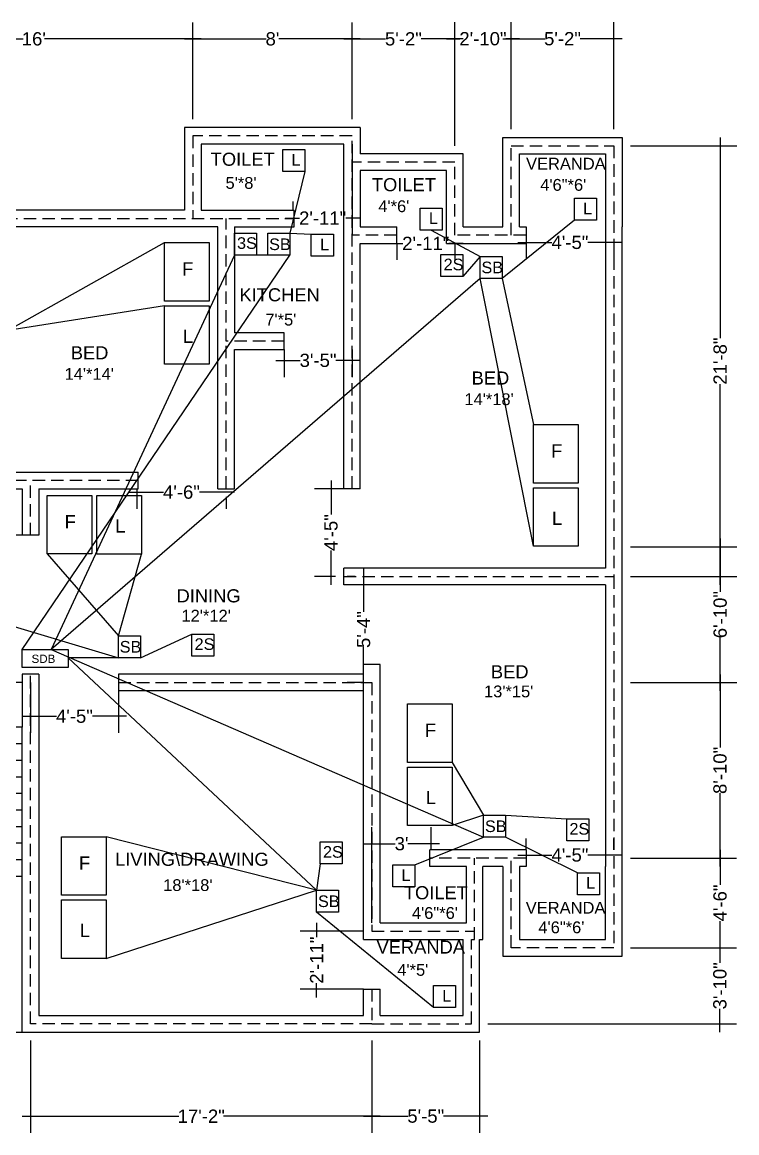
# Model space of a CAD drawing. Header units: inches. Extents: x 33954 to 37592, y 12806 to 13749.
# Drawn here: x 37161 to 37592, y 13079 to 13749 of the extents above; entities that cross this region are included whole.
import ezdxf

# ---------------------------------------------------------------- set-up
doc = ezdxf.new("R2010")
doc.units = ezdxf.units.IN
doc.header["$MEASUREMENT"] = 0
doc.linetypes.add('DASHED', pattern=[0.75, 0.5, -0.25])
doc.styles.get("Standard").update_dxf_attribs({"font": 'arial.ttf'})
doc.dimstyles.get("Standard").update_dxf_attribs({"dimtxt": 8, "dimasz": 0.18, "dimexe": 10, "dimexo": 5, "dimgap": 0.09, "dimtad": 0, "dimtoh": 1, "dimdec": 0, "dimzin": 0, "dimdsep": 46, "dimlunit": 4, "dimtxsty": 'Standard', "dimblk": 'ARCHTICK', "dimcen": 0.09, "dimdle": 5, "dimadec": 0, "dimazin": 0, "dimtfac": 1, "dimtdec": 0, "dimtix": 1, "dimtofl": 0, "dimtmove": 0, "dimatfit": 0, "dimldrblk": 'ARCHTICK', "dimfxl": 1, "dimtolj": 1, "dimtzin": 0, "dimarcsym": 0})

# ---------------------------------------------------------------- blocks, each defined once
blk = doc.blocks.new('_ArchTick')
at = {"color": 0, "linetype": 'ByBlock', "const_width": 0.15}
blk.add_lwpolyline([(-0.5, -0.5), (0.5, 0.5)], dxfattribs=at)
blk = doc.blocks.new('*D11')
at = {"color": 0, "lineweight": -2, "transparency": 16777216}
for p, q in [((37165.72, 13134.78), (37165.72, 13079.1)), ((37371.72, 13134.78), (37371.72, 13079.1)), ((37160.72, 13089.1), (37255.26, 13089.1)), ((37376.72, 13089.1), (37282.17, 13089.1))]:
    blk.add_line(p, q, dxfattribs=at)
at = {"layer": 'Defpoints', "color": 0, "transparency": 16777216}
for p in [(37165.72, 13139.78), (37371.72, 13139.78), (37371.72, 13089.1)]:
    blk.add_point(p, dxfattribs=at)
at = {"color": 0, "lineweight": -2, "transparency": 16777216, "xscale": 0.18, "yscale": 0.18, "zscale": 0.18, "rotation": 180}
blk.add_blockref('_ArchTick', (37165.72, 13089.1), dxfattribs=at)
at = {"color": 0, "lineweight": -2, "transparency": 16777216, "xscale": 0.18, "yscale": 0.18, "zscale": 0.18}
blk.add_blockref('_ArchTick', (37371.72, 13089.1), dxfattribs=at)
at = {"color": 0, "transparency": 16777216, "insert": (37268.72, 13089.1), "char_height": 8, "attachment_point": 5}
blk.add_mtext('\\A1;17\'-2"', dxfattribs=at)
blk = doc.blocks.new('*D12')
at = {"color": 0, "lineweight": -2, "transparency": 16777216}
for p, q in [((37371.72, 13134.78), (37371.72, 13079.1)), ((37436.72, 13134.78), (37436.72, 13079.1)), ((37366.72, 13089.1), (37393.49, 13089.1)), ((37441.72, 13089.1), (37414.94, 13089.1))]:
    blk.add_line(p, q, dxfattribs=at)
at = {"layer": 'Defpoints', "color": 0, "transparency": 16777216}
for p in [(37371.72, 13139.78), (37436.72, 13139.78), (37436.72, 13089.1)]:
    blk.add_point(p, dxfattribs=at)
at = {"color": 0, "lineweight": -2, "transparency": 16777216, "xscale": 0.18, "yscale": 0.18, "zscale": 0.18, "rotation": 180}
blk.add_blockref('_ArchTick', (37371.72, 13089.1), dxfattribs=at)
at = {"color": 0, "lineweight": -2, "transparency": 16777216, "xscale": 0.18, "yscale": 0.18, "zscale": 0.18}
blk.add_blockref('_ArchTick', (37436.72, 13089.1), dxfattribs=at)
at = {"color": 0, "transparency": 16777216, "insert": (37404.22, 13089.1), "char_height": 8, "attachment_point": 5}
blk.add_mtext('\\A1;5\'-5"', dxfattribs=at)
blk = doc.blocks.new('*D13')
at = {"color": 0, "lineweight": -2, "transparency": 16777216}
for p, q in [((37527.72, 13190.78), (37591.71, 13190.78)), ((37581.71, 13195.78), (37581.71, 13181.61)), ((37581.71, 13139.78), (37581.71, 13153.96)), ((37441.72, 13144.78), (37591.71, 13144.78))]:
    blk.add_line(p, q, dxfattribs=at)
at = {"layer": 'Defpoints', "color": 0, "transparency": 16777216}
for p in [(37522.72, 13190.78), (37581.71, 13190.78), (37436.72, 13144.78)]:
    blk.add_point(p, dxfattribs=at)
at = {"color": 0, "lineweight": -2, "transparency": 16777216, "xscale": 0.18, "yscale": 0.18, "zscale": 0.18}
for p, rotation in [((37581.71, 13190.78), 90), ((37581.71, 13144.78), 270)]:
    blk.add_blockref('_ArchTick', p, dxfattribs=dict(at, rotation=rotation))
at = {"color": 0, "transparency": 16777216, "insert": (37581.71, 13167.78), "char_height": 8, "attachment_point": 5, "rotation": 90}
blk.add_mtext('\\A1;3\'-10"', dxfattribs=at)
blk = doc.blocks.new('*D14')
at = {"color": 0, "lineweight": -2, "transparency": 16777216}
for p, q in [((37527.72, 13244.78), (37591.8, 13244.78)), ((37581.8, 13249.78), (37581.8, 13228.67)), ((37581.8, 13185.78), (37581.8, 13206.9)), ((37527.72, 13190.78), (37591.8, 13190.78))]:
    blk.add_line(p, q, dxfattribs=at)
at = {"layer": 'Defpoints', "color": 0, "transparency": 16777216}
for p in [(37522.72, 13244.78), (37581.8, 13244.78), (37522.72, 13190.78)]:
    blk.add_point(p, dxfattribs=at)
at = {"color": 0, "lineweight": -2, "transparency": 16777216, "xscale": 0.18, "yscale": 0.18, "zscale": 0.18}
for p, rotation in [((37581.8, 13244.78), 90), ((37581.8, 13190.78), 270)]:
    blk.add_blockref('_ArchTick', p, dxfattribs=dict(at, rotation=rotation))
at = {"color": 0, "transparency": 16777216, "insert": (37581.8, 13217.78), "char_height": 8, "attachment_point": 5, "rotation": 90}
blk.add_mtext('\\A1;4\'-6"', dxfattribs=at)
blk = doc.blocks.new('*D15')
at = {"color": 0, "lineweight": -2, "transparency": 16777216}
for p, q in [((37581.89, 13437.78), (37581.89, 13405.64)), ((37527.72, 13432.78), (37591.89, 13432.78)), ((37581.89, 13345.78), (37581.89, 13377.93)), ((37527.72, 13350.78), (37591.89, 13350.78))]:
    blk.add_line(p, q, dxfattribs=at)
at = {"layer": 'Defpoints', "color": 0, "transparency": 16777216}
for p in [(37522.72, 13432.78), (37581.89, 13432.78), (37522.72, 13350.78)]:
    blk.add_point(p, dxfattribs=at)
at = {"color": 0, "lineweight": -2, "transparency": 16777216, "xscale": 0.18, "yscale": 0.18, "zscale": 0.18}
for p, rotation in [((37581.89, 13432.78), 90), ((37581.89, 13350.78), 270)]:
    blk.add_blockref('_ArchTick', p, dxfattribs=dict(at, rotation=rotation))
at = {"color": 0, "transparency": 16777216, "insert": (37581.89, 13391.78), "char_height": 8, "attachment_point": 5, "rotation": 90}
blk.add_mtext('\\A1;6\'-10"', dxfattribs=at)
blk = doc.blocks.new('*D16')
at = {"color": 0, "lineweight": -2, "transparency": 16777216}
for p, q in [((37581.89, 13679.78), (37581.89, 13558.68)), ((37527.72, 13674.78), (37591.89, 13674.78)), ((37581.89, 13409.78), (37581.89, 13530.89)), ((37527.72, 13414.78), (37591.89, 13414.78))]:
    blk.add_line(p, q, dxfattribs=at)
at = {"layer": 'Defpoints', "color": 0, "transparency": 16777216}
for p in [(37522.72, 13674.78), (37581.89, 13674.78), (37522.72, 13414.78)]:
    blk.add_point(p, dxfattribs=at)
at = {"color": 0, "lineweight": -2, "transparency": 16777216, "xscale": 0.18, "yscale": 0.18, "zscale": 0.18}
for p, rotation in [((37581.89, 13674.78), 90), ((37581.89, 13414.78), 270)]:
    blk.add_blockref('_ArchTick', p, dxfattribs=dict(at, rotation=rotation))
at = {"color": 0, "transparency": 16777216, "insert": (37581.89, 13544.78), "char_height": 8, "attachment_point": 5, "rotation": 90}
blk.add_mtext('\\A1;21\'-8"', dxfattribs=at)
blk = doc.blocks.new('*D17')
at = {"color": 0, "lineweight": -2, "transparency": 16777216}
for p, q in [((37071.72, 13685.78), (37071.72, 13749.2)), ((37263.72, 13690.78), (37263.72, 13749.2)), ((37066.72, 13739.2), (37161.21, 13739.2)), ((37268.72, 13739.2), (37174.22, 13739.2))]:
    blk.add_line(p, q, dxfattribs=at)
at = {"layer": 'Defpoints', "color": 0, "transparency": 16777216}
for p in [(37263.72, 13739.2), (37263.72, 13685.78), (37071.72, 13680.78)]:
    blk.add_point(p, dxfattribs=at)
at = {"color": 0, "lineweight": -2, "transparency": 16777216, "xscale": 0.18, "yscale": 0.18, "zscale": 0.18, "rotation": 180}
blk.add_blockref('_ArchTick', (37071.72, 13739.2), dxfattribs=at)
at = {"color": 0, "lineweight": -2, "transparency": 16777216, "xscale": 0.18, "yscale": 0.18, "zscale": 0.18}
blk.add_blockref('_ArchTick', (37263.72, 13739.2), dxfattribs=at)
at = {"color": 0, "transparency": 16777216, "insert": (37167.72, 13739.2), "char_height": 8, "attachment_point": 5}
blk.add_mtext("\\A1;16'", dxfattribs=at)
blk = doc.blocks.new('*D18')
at = {"color": 0, "lineweight": -2, "transparency": 16777216}
for p, q in [((37263.72, 13690.78), (37263.72, 13749.2)), ((37359.72, 13690.78), (37359.72, 13749.2)), ((37258.72, 13739.2), (37307.94, 13739.2)), ((37364.72, 13739.2), (37315.49, 13739.2))]:
    blk.add_line(p, q, dxfattribs=at)
at = {"layer": 'Defpoints', "color": 0, "transparency": 16777216}
for p in [(37359.72, 13739.2), (37263.72, 13685.78), (37359.72, 13685.78)]:
    blk.add_point(p, dxfattribs=at)
at = {"color": 0, "lineweight": -2, "transparency": 16777216, "xscale": 0.18, "yscale": 0.18, "zscale": 0.18, "rotation": 180}
blk.add_blockref('_ArchTick', (37263.72, 13739.2), dxfattribs=at)
at = {"color": 0, "lineweight": -2, "transparency": 16777216, "xscale": 0.18, "yscale": 0.18, "zscale": 0.18}
blk.add_blockref('_ArchTick', (37359.72, 13739.2), dxfattribs=at)
at = {"color": 0, "transparency": 16777216, "insert": (37311.72, 13739.2), "char_height": 8, "attachment_point": 5}
blk.add_mtext("\\A1;8'", dxfattribs=at)
blk = doc.blocks.new('*D19')
at = {"color": 0, "lineweight": -2, "transparency": 16777216}
for p, q in [((37359.72, 13690.78), (37359.72, 13749.2)), ((37421.72, 13674.78), (37421.72, 13749.2)), ((37354.72, 13739.2), (37379.99, 13739.2)), ((37426.72, 13739.2), (37401.44, 13739.2))]:
    blk.add_line(p, q, dxfattribs=at)
at = {"layer": 'Defpoints', "color": 0, "transparency": 16777216}
for p in [(37421.72, 13739.2), (37359.72, 13685.78), (37421.72, 13669.78)]:
    blk.add_point(p, dxfattribs=at)
at = {"color": 0, "lineweight": -2, "transparency": 16777216, "xscale": 0.18, "yscale": 0.18, "zscale": 0.18, "rotation": 180}
blk.add_blockref('_ArchTick', (37359.72, 13739.2), dxfattribs=at)
at = {"color": 0, "lineweight": -2, "transparency": 16777216, "xscale": 0.18, "yscale": 0.18, "zscale": 0.18}
blk.add_blockref('_ArchTick', (37421.72, 13739.2), dxfattribs=at)
at = {"color": 0, "transparency": 16777216, "insert": (37390.72, 13739.2), "char_height": 8, "attachment_point": 5}
blk.add_mtext('\\A1;5\'-2"', dxfattribs=at)
blk = doc.blocks.new('*D20')
at = {"color": 0, "lineweight": -2, "transparency": 16777216}
for p, q in [((37421.72, 13674.78), (37421.72, 13749.29)), ((37455.72, 13684.78), (37455.72, 13749.29)), ((37416.72, 13739.29), (37424.82, 13739.29)), ((37460.72, 13739.29), (37452.61, 13739.29))]:
    blk.add_line(p, q, dxfattribs=at)
at = {"layer": 'Defpoints', "color": 0, "transparency": 16777216}
for p in [(37455.72, 13739.29), (37455.72, 13679.78), (37421.72, 13669.78)]:
    blk.add_point(p, dxfattribs=at)
at = {"color": 0, "lineweight": -2, "transparency": 16777216, "xscale": 0.18, "yscale": 0.18, "zscale": 0.18, "rotation": 180}
blk.add_blockref('_ArchTick', (37421.72, 13739.29), dxfattribs=at)
at = {"color": 0, "lineweight": -2, "transparency": 16777216, "xscale": 0.18, "yscale": 0.18, "zscale": 0.18}
blk.add_blockref('_ArchTick', (37455.72, 13739.29), dxfattribs=at)
at = {"color": 0, "transparency": 16777216, "insert": (37438.72, 13739.29), "char_height": 8, "attachment_point": 5}
blk.add_mtext('\\A1;2\'-10"', dxfattribs=at)
blk = doc.blocks.new('*D21')
at = {"color": 0, "lineweight": -2, "transparency": 16777216}
for p, q in [((37455.72, 13684.78), (37455.72, 13749.29)), ((37517.72, 13684.78), (37517.72, 13749.29)), ((37450.72, 13739.29), (37475.99, 13739.29)), ((37522.72, 13739.29), (37497.44, 13739.29))]:
    blk.add_line(p, q, dxfattribs=at)
at = {"layer": 'Defpoints', "color": 0, "transparency": 16777216}
for p in [(37517.72, 13739.29), (37455.72, 13679.78), (37517.72, 13679.78)]:
    blk.add_point(p, dxfattribs=at)
at = {"color": 0, "lineweight": -2, "transparency": 16777216, "xscale": 0.18, "yscale": 0.18, "zscale": 0.18, "rotation": 180}
blk.add_blockref('_ArchTick', (37455.72, 13739.29), dxfattribs=at)
at = {"color": 0, "lineweight": -2, "transparency": 16777216, "xscale": 0.18, "yscale": 0.18, "zscale": 0.18}
blk.add_blockref('_ArchTick', (37517.72, 13739.29), dxfattribs=at)
at = {"color": 0, "transparency": 16777216, "insert": (37486.72, 13739.29), "char_height": 8, "attachment_point": 5}
blk.add_mtext('\\A1;5\'-2"', dxfattribs=at)
blk = doc.blocks.new('*D24')
at = {"color": 0, "lineweight": -2}
for p, q in [((37318.72, 13551.78), (37318.72, 13535.19)), ((37359.72, 13551.78), (37359.72, 13535.19)), ((37313.72, 13545.19), (37328.49, 13545.19)), ((37364.72, 13545.19), (37349.94, 13545.19))]:
    blk.add_line(p, q, dxfattribs=at)
at = {"layer": 'Defpoints', "color": 0}
for p in [(37318.72, 13556.78), (37359.72, 13556.78), (37359.72, 13545.19)]:
    blk.add_point(p, dxfattribs=at)
at = {"color": 0, "lineweight": -2, "xscale": 0.18, "yscale": 0.18, "zscale": 0.18, "rotation": 180}
blk.add_blockref('_ArchTick', (37318.72, 13545.19), dxfattribs=at)
at = {"color": 0, "lineweight": -2, "xscale": 0.18, "yscale": 0.18, "zscale": 0.18}
blk.add_blockref('_ArchTick', (37359.72, 13545.19), dxfattribs=at)
at = {"color": 0, "insert": (37339.22, 13545.19), "char_height": 8, "attachment_point": 5}
blk.add_mtext('\\A1;3\'-5"', dxfattribs=at)
blk = doc.blocks.new('*D25')
at = {"color": 0, "lineweight": -2}
for p, q in [((37347.06, 13472.78), (37347.06, 13452.17)), ((37354.72, 13467.78), (37337.06, 13467.78)), ((37347.06, 13409.78), (37347.06, 13430.4)), ((37349.72, 13414.78), (37337.06, 13414.78))]:
    blk.add_line(p, q, dxfattribs=at)
at = {"layer": 'Defpoints', "color": 0}
for p in [(37359.72, 13467.78), (37347.06, 13414.78), (37354.72, 13414.78)]:
    blk.add_point(p, dxfattribs=at)
at = {"color": 0, "lineweight": -2, "xscale": 0.18, "yscale": 0.18, "zscale": 0.18}
for p, rotation in [((37347.06, 13467.78), 90), ((37347.06, 13414.78), 270)]:
    blk.add_blockref('_ArchTick', p, dxfattribs=dict(at, rotation=rotation))
at = {"color": 0, "insert": (37347.06, 13441.28), "char_height": 8, "attachment_point": 5, "rotation": 90}
blk.add_mtext('\\A1;4\'-5"', dxfattribs=at)
blk = doc.blocks.new('*D27')
at = {"color": 0, "lineweight": -2}
for p, q in [((37366.72, 13419.78), (37366.72, 13393.51)), ((37361.72, 13414.78), (37356.72, 13414.78)), ((37366.72, 13345.78), (37366.72, 13372.06)), ((37366.72, 13350.78), (37356.72, 13350.78))]:
    blk.add_line(p, q, dxfattribs=at)
at = {"layer": 'Defpoints', "color": 0}
for p in [(37366.72, 13414.78), (37366.72, 13350.78), (37371.72, 13350.78)]:
    blk.add_point(p, dxfattribs=at)
at = {"color": 0, "lineweight": -2, "xscale": 0.18, "yscale": 0.18, "zscale": 0.18}
for p, rotation in [((37366.72, 13414.78), 90), ((37366.72, 13350.78), 270)]:
    blk.add_blockref('_ArchTick', p, dxfattribs=dict(at, rotation=rotation))
at = {"color": 0, "insert": (37366.72, 13382.78), "char_height": 8, "attachment_point": 5, "rotation": 90}
blk.add_mtext('\\A1;5\'-4"', dxfattribs=at)
blk = doc.blocks.new('*D29')
at = {"color": 0, "lineweight": -2}
for p, q in [((37165.72, 13350.78), (37165.72, 13320.44)), ((37218.72, 13345.78), (37218.72, 13320.44)), ((37160.72, 13330.44), (37181.33, 13330.44)), ((37223.72, 13330.44), (37203.1, 13330.44))]:
    blk.add_line(p, q, dxfattribs=at)
at = {"layer": 'Defpoints', "color": 0}
for p in [(37165.72, 13355.78), (37218.72, 13350.78), (37218.72, 13330.44)]:
    blk.add_point(p, dxfattribs=at)
at = {"color": 0, "lineweight": -2, "xscale": 0.18, "yscale": 0.18, "zscale": 0.18, "rotation": 180}
blk.add_blockref('_ArchTick', (37165.72, 13330.44), dxfattribs=at)
at = {"color": 0, "lineweight": -2, "xscale": 0.18, "yscale": 0.18, "zscale": 0.18}
blk.add_blockref('_ArchTick', (37218.72, 13330.44), dxfattribs=at)
at = {"color": 0, "insert": (37192.22, 13330.44), "char_height": 8, "attachment_point": 5}
blk.add_mtext('\\A1;4\'-5"', dxfattribs=at)
blk = doc.blocks.new('*D30')
at = {"color": 0, "lineweight": -2}
for p, q in [((37224.91, 13465.67), (37245.93, 13465.67)), ((37229.91, 13467.78), (37229.91, 13455.67)), ((37288.72, 13465.67), (37267.7, 13465.67)), ((37283.72, 13462.78), (37283.72, 13455.67))]:
    blk.add_line(p, q, dxfattribs=at)
at = {"layer": 'Defpoints', "color": 0}
for p in [(37229.91, 13472.78), (37229.91, 13465.67), (37283.72, 13467.78)]:
    blk.add_point(p, dxfattribs=at)
at = {"color": 0, "lineweight": -2, "xscale": 0.18, "yscale": 0.18, "zscale": 0.18, "rotation": 180}
blk.add_blockref('_ArchTick', (37229.91, 13465.67), dxfattribs=at)
at = {"color": 0, "lineweight": -2, "xscale": 0.18, "yscale": 0.18, "zscale": 0.18}
blk.add_blockref('_ArchTick', (37283.72, 13465.67), dxfattribs=at)
at = {"color": 0, "insert": (37256.81, 13465.67), "char_height": 8, "attachment_point": 5}
blk.add_mtext('\\A1;4\'-6"', dxfattribs=at)
blk = doc.blocks.new('*D31')
at = {"color": 0, "lineweight": -2}
for p, q in [((37371.72, 13205.78), (37371.72, 13263.52)), ((37407.53, 13249.78), (37407.53, 13263.52)), ((37366.72, 13253.52), (37385.85, 13253.52)), ((37412.53, 13253.52), (37393.39, 13253.52))]:
    blk.add_line(p, q, dxfattribs=at)
at = {"layer": 'Defpoints', "color": 0}
for p in [(37371.72, 13253.52), (37407.53, 13244.78), (37371.72, 13200.78)]:
    blk.add_point(p, dxfattribs=at)
at = {"color": 0, "lineweight": -2, "xscale": 0.18, "yscale": 0.18, "zscale": 0.18, "rotation": 180}
blk.add_blockref('_ArchTick', (37371.72, 13253.52), dxfattribs=at)
at = {"color": 0, "lineweight": -2, "xscale": 0.18, "yscale": 0.18, "zscale": 0.18}
blk.add_blockref('_ArchTick', (37407.53, 13253.52), dxfattribs=at)
at = {"color": 0, "insert": (37389.62, 13253.52), "char_height": 8, "attachment_point": 5}
blk.add_mtext("\\A1;3'", dxfattribs=at)
blk = doc.blocks.new('*D32')
at = {"color": 0, "lineweight": -2}
for p, q in [((37464.72, 13249.78), (37464.72, 13256.67)), ((37517.72, 13249.78), (37517.72, 13256.67)), ((37459.72, 13246.67), (37480.33, 13246.67)), ((37522.72, 13246.67), (37502.1, 13246.67))]:
    blk.add_line(p, q, dxfattribs=at)
at = {"layer": 'Defpoints', "color": 0}
for p in [(37464.72, 13244.78), (37517.72, 13246.67), (37517.72, 13244.78)]:
    blk.add_point(p, dxfattribs=at)
at = {"color": 0, "lineweight": -2, "xscale": 0.18, "yscale": 0.18, "zscale": 0.18, "rotation": 180}
blk.add_blockref('_ArchTick', (37464.72, 13246.67), dxfattribs=at)
at = {"color": 0, "lineweight": -2, "xscale": 0.18, "yscale": 0.18, "zscale": 0.18}
blk.add_blockref('_ArchTick', (37517.72, 13246.67), dxfattribs=at)
at = {"color": 0, "insert": (37491.22, 13246.67), "char_height": 8, "attachment_point": 5}
blk.add_mtext('\\A1;4\'-5"', dxfattribs=at)
blk = doc.blocks.new('*D33')
at = {"color": 0, "lineweight": -2}
for p, q in [((37338.36, 13205.78), (37338.36, 13197.18)), ((37366.72, 13200.78), (37328.36, 13200.78)), ((37366.72, 13165.78), (37328.36, 13165.78)), ((37338.36, 13160.78), (37338.36, 13169.39))]:
    blk.add_line(p, q, dxfattribs=at)
at = {"layer": 'Defpoints', "color": 0}
for p in [(37338.36, 13200.78), (37371.72, 13200.78), (37371.72, 13165.78)]:
    blk.add_point(p, dxfattribs=at)
at = {"color": 0, "lineweight": -2, "xscale": 0.18, "yscale": 0.18, "zscale": 0.18}
for p, rotation in [((37338.36, 13200.78), 90), ((37338.36, 13165.78), 270)]:
    blk.add_blockref('_ArchTick', p, dxfattribs=dict(at, rotation=rotation))
at = {"color": 0, "insert": (37338.36, 13183.28), "char_height": 8, "attachment_point": 5, "rotation": 90}
blk.add_mtext('\\A1;2\'-11"', dxfattribs=at)
blk = doc.blocks.new('*D34')
at = {"color": 0, "lineweight": -2}
for p, q in [((37145.65, 13444.78), (37145.65, 13405.97)), ((37160.72, 13439.78), (37135.65, 13439.78)), ((37145.65, 13345.78), (37145.65, 13384.59)), ((37160.72, 13350.78), (37135.65, 13350.78))]:
    blk.add_line(p, q, dxfattribs=at)
at = {"layer": 'Defpoints', "color": 0}
for p in [(37145.65, 13439.78), (37165.72, 13439.78), (37165.72, 13350.78)]:
    blk.add_point(p, dxfattribs=at)
at = {"color": 0, "lineweight": -2, "xscale": 0.18, "yscale": 0.18, "zscale": 0.18}
for p, rotation in [((37145.65, 13439.78), 90), ((37145.65, 13350.78), 270)]:
    blk.add_blockref('_ArchTick', p, dxfattribs=dict(at, rotation=rotation))
at = {"color": 0, "insert": (37145.65, 13395.28), "char_height": 8, "attachment_point": 5, "rotation": 90}
blk.add_mtext('\\A1;7\'-5"', dxfattribs=at)
blk = doc.blocks.new('*D37')
at = {"color": 0, "lineweight": -2}
for p, q in [((37359.72, 13675.78), (37359.72, 13621.09)), ((37324.29, 13635.78), (37324.29, 13641.09)), ((37319.29, 13631.09), (37328.1, 13631.09)), ((37364.72, 13631.09), (37355.9, 13631.09))]:
    blk.add_line(p, q, dxfattribs=at)
at = {"layer": 'Defpoints', "color": 0}
for p in [(37359.72, 13680.78), (37324.29, 13630.78), (37359.72, 13631.09)]:
    blk.add_point(p, dxfattribs=at)
at = {"color": 0, "lineweight": -2, "xscale": 0.18, "yscale": 0.18, "zscale": 0.18, "rotation": 180}
blk.add_blockref('_ArchTick', (37324.29, 13631.09), dxfattribs=at)
at = {"color": 0, "lineweight": -2, "xscale": 0.18, "yscale": 0.18, "zscale": 0.18}
blk.add_blockref('_ArchTick', (37359.72, 13631.09), dxfattribs=at)
at = {"color": 0, "insert": (37342, 13631.09), "char_height": 8, "attachment_point": 5}
blk.add_mtext('\\A1;2\'-11"', dxfattribs=at)
blk = doc.blocks.new('*D38')
at = {"color": 0, "lineweight": -2}
for p, q in [((37381.72, 13615.83), (37390.32, 13615.83)), ((37386.72, 13615.78), (37386.72, 13605.83)), ((37426.72, 13615.83), (37418.11, 13615.83)), ((37421.72, 13615.78), (37421.72, 13605.83))]:
    blk.add_line(p, q, dxfattribs=at)
at = {"layer": 'Defpoints', "color": 0}
for p in [(37386.72, 13620.78), (37421.72, 13620.78), (37421.72, 13615.83)]:
    blk.add_point(p, dxfattribs=at)
at = {"color": 0, "lineweight": -2, "xscale": 0.18, "yscale": 0.18, "zscale": 0.18, "rotation": 180}
blk.add_blockref('_ArchTick', (37386.72, 13615.83), dxfattribs=at)
at = {"color": 0, "lineweight": -2, "xscale": 0.18, "yscale": 0.18, "zscale": 0.18}
blk.add_blockref('_ArchTick', (37421.72, 13615.83), dxfattribs=at)
at = {"color": 0, "insert": (37404.22, 13615.83), "char_height": 8, "attachment_point": 5}
blk.add_mtext('\\A1;2\'-11"', dxfattribs=at)
blk = doc.blocks.new('*D39')
at = {"color": 0, "lineweight": -2}
for p, q in [((37459.72, 13616.38), (37480.33, 13616.38)), ((37464.72, 13615.78), (37464.72, 13606.38)), ((37522.72, 13616.38), (37502.1, 13616.38)), ((37517.72, 13615.78), (37517.72, 13606.38))]:
    blk.add_line(p, q, dxfattribs=at)
at = {"layer": 'Defpoints', "color": 0}
for p in [(37464.72, 13620.78), (37517.72, 13620.78), (37517.72, 13616.38)]:
    blk.add_point(p, dxfattribs=at)
at = {"color": 0, "lineweight": -2, "xscale": 0.18, "yscale": 0.18, "zscale": 0.18, "rotation": 180}
blk.add_blockref('_ArchTick', (37464.72, 13616.38), dxfattribs=at)
at = {"color": 0, "lineweight": -2, "xscale": 0.18, "yscale": 0.18, "zscale": 0.18}
blk.add_blockref('_ArchTick', (37517.72, 13616.38), dxfattribs=at)
at = {"color": 0, "insert": (37491.22, 13616.38), "char_height": 8, "attachment_point": 5}
blk.add_mtext('\\A1;4\'-5"', dxfattribs=at)
blk = doc.blocks.new('*D40')
at = {"color": 0, "lineweight": -2}
for p, q in [((37576.98, 13350.69), (37571.8, 13350.69)), ((37581.8, 13355.69), (37581.8, 13311.62)), ((37581.8, 13239.87), (37581.8, 13283.95)), ((37586.71, 13244.87), (37591.8, 13244.87))]:
    blk.add_line(p, q, dxfattribs=at)
at = {"layer": 'Defpoints', "color": 0}
for p in [(37581.98, 13350.69), (37581.71, 13244.87), (37581.8, 13244.87)]:
    blk.add_point(p, dxfattribs=at)
at = {"color": 0, "lineweight": -2, "xscale": 0.18, "yscale": 0.18, "zscale": 0.18}
for p, rotation in [((37581.8, 13350.69), 90), ((37581.8, 13244.87), 270)]:
    blk.add_blockref('_ArchTick', p, dxfattribs=dict(at, rotation=rotation))
at = {"color": 0, "insert": (37581.8, 13297.78), "char_height": 8, "attachment_point": 5, "rotation": 90}
blk.add_mtext('\\A1;8\'-10"', dxfattribs=at)

msp = doc.modelspace()

# ---------------------------------------------------------------- linework, layer by layer
for p, q in [((37258.72, 13685.78), (37258.72, 13635.78)), ((37364.72, 13685.78), (37258.72, 13685.78)), ((37364.72, 13685.78), (37364.72, 13669.78)), ((37450.72, 13625.78), (37450.72, 13679.78)), ((37450.72, 13679.78), (37522.72, 13679.78)), ((37522.72, 13679.78), (37522.72, 13625.78)), ((37268.72, 13675.78), (37268.72, 13635.78)), ((37354.72, 13675.78), (37268.72, 13675.78)), ((37354.72, 13467.78), (37354.72, 13675.78)), ((37426.72, 13669.78), (37364.72, 13669.78)), ((37426.72, 13625.78), (37426.72, 13669.78)), ((37460.72, 13625.78), (37460.72, 13669.78)), ((37460.72, 13669.78), (37512.72, 13669.78)), ((37512.72, 13669.78), (37512.72, 13625.78)), ((37416.72, 13659.78), (37364.72, 13659.78)), ((37364.72, 13659.78), (37364.72, 13625.78)), ((37416.72, 13615.78), (37416.72, 13659.78)), ((37258.72, 13635.78), (37120.72, 13635.78)), ((37268.72, 13635.78), (37324.72, 13635.78)), ((37324.72, 13625.78), (37324.72, 13635.78)), ((37278.72, 13625.78), (37076.72, 13625.78)), ((37278.72, 13467.78), (37278.72, 13625.78)), ((37288.72, 13625.78), (37288.72, 13561.78)), ((37288.72, 13625.78), (37324.72, 13625.78)), ((37364.72, 13625.78), (37386.72, 13625.78)), ((37386.72, 13615.78), (37386.72, 13625.78)), ((37426.72, 13625.78), (37450.72, 13625.78)), ((37460.72, 13625.78), (37464.72, 13625.78)), ((37464.72, 13625.78), (37464.72, 13615.78)), ((37512.72, 13625.78), (37512.72, 13419.78)), ((37522.72, 13239.78), (37522.72, 13625.78)), ((37364.72, 13467.78), (37364.72, 13615.78)), ((37364.72, 13615.78), (37386.72, 13615.78)), ((37416.72, 13615.78), (37464.72, 13615.78)), ((37318.72, 13561.78), (37288.72, 13561.78)), ((37318.72, 13551.78), (37318.72, 13561.78)), ((37288.72, 13551.78), (37318.72, 13551.78)), ((37288.72, 13467.78), (37288.72, 13551.78)), ((37130.72, 13477.78), (37230.72, 13477.78)), ((37230.72, 13467.78), (37230.72, 13477.78)), ((37058.72, 13467.78), (37160.72, 13467.78)), ((37160.72, 13467.78), (37160.72, 13439.78)), ((37170.72, 13467.78), (37170.72, 13439.78)), ((37170.72, 13467.78), (37230.72, 13467.78)), ((37278.72, 13467.78), (37288.72, 13467.78)), ((37364.72, 13467.78), (37354.72, 13467.78)), ((37170.72, 13439.78), (37160.72, 13439.78)), ((37512.72, 13419.78), (37354.72, 13419.78)), ((37354.72, 13409.78), (37354.72, 13419.78)), ((37512.72, 13409.78), (37354.72, 13409.78)), ((37512.72, 13409.78), (37512.72, 13239.78)), ((37366.72, 13355.78), (37366.72, 13361.78)), ((37376.72, 13361.78), (37366.72, 13361.78)), ((37376.72, 13205.78), (37376.72, 13361.78)), ((37160.72, 13355.78), (37160.72, 13323.78)), ((37170.72, 13355.78), (37160.72, 13355.78)), ((37170.72, 13355.78), (37170.72, 13149.78)), ((37366.72, 13355.78), (37218.72, 13355.78)), ((37218.72, 13355.78), (37218.72, 13345.78)), ((37366.72, 13345.78), (37218.72, 13345.78)), ((37366.72, 13195.78), (37366.72, 13345.78)), ((37160.72, 13139.78), (37160.72, 13323.78)), ((37464.72, 13249.78), (37406.72, 13249.78)), ((37406.72, 13239.78), (37406.72, 13249.78)), ((37464.72, 13249.78), (37464.72, 13239.78)), ((37428.72, 13239.78), (37406.72, 13239.78)), ((37428.72, 13205.78), (37428.72, 13239.78)), ((37438.72, 13195.78), (37438.72, 13239.78)), ((37450.72, 13239.78), (37438.72, 13239.78)), ((37450.72, 13239.78), (37450.72, 13185.78)), ((37464.72, 13239.78), (37460.72, 13239.78)), ((37460.72, 13239.78), (37460.72, 13195.78)), ((37512.72, 13195.78), (37512.72, 13239.78)), ((37522.72, 13185.78), (37522.72, 13239.78)), ((37160.72, 13233.78), (37066.72, 13233.78)), ((37376.72, 13205.78), (37428.72, 13205.78)), ((37366.72, 13195.78), (37426.72, 13195.78)), ((37426.72, 13149.78), (37426.72, 13195.78)), ((37436.72, 13195.78), (37438.72, 13195.78)), ((37436.72, 13139.78), (37436.72, 13195.78)), ((37460.72, 13195.78), (37512.72, 13195.78)), ((37450.72, 13185.78), (37522.72, 13185.78)), ((37366.72, 13149.78), (37366.72, 13165.78)), ((37366.72, 13165.78), (37376.72, 13165.78)), ((37376.72, 13149.78), (37376.72, 13165.78)), ((37170.72, 13149.78), (37366.72, 13149.78)), ((37376.72, 13149.78), (37426.72, 13149.78)), ((37066.72, 13139.78), (37160.72, 13139.78)), ((37160.72, 13139.78), (37376.72, 13139.78)), ((37376.72, 13139.78), (37436.72, 13139.78))]:
    msp.add_line(p, q)
at = {"linetype": 'DASHED', "ltscale": 15}
for p, q in [((37359.72, 13680.78), (37263.72, 13680.78)), ((37263.72, 13680.78), (37263.72, 13630.78)), ((37359.72, 13467.78), (37359.72, 13680.78)), ((37455.72, 13620.78), (37455.72, 13674.78)), ((37455.72, 13674.78), (37517.72, 13674.78)), ((37517.72, 13674.78), (37517.72, 13414.78)), ((37421.72, 13664.78), (37359.72, 13664.78)), ((37421.72, 13620.78), (37421.72, 13664.78)), ((37071.72, 13630.78), (37324.72, 13630.78)), ((37283.72, 13556.78), (37283.72, 13630.78)), ((37386.72, 13620.78), (37359.72, 13620.78)), ((37464.72, 13620.78), (37421.72, 13620.78)), ((37283.72, 13467.78), (37283.72, 13556.78)), ((37318.72, 13556.78), (37283.72, 13556.78)), ((37230.72, 13472.78), (37125.72, 13472.78)), ((37165.72, 13439.78), (37165.72, 13472.78)), ((37354.72, 13414.78), (37517.72, 13414.78)), ((37517.72, 13414.78), (37517.72, 13190.78)), ((37165.72, 13144.78), (37165.72, 13355.78)), ((37218.72, 13350.78), (37371.72, 13350.78)), ((37371.72, 13350.78), (37371.72, 13200.78)), ((37464.72, 13244.78), (37406.72, 13244.78)), ((37433.72, 13195.78), (37433.72, 13244.78)), ((37455.72, 13190.78), (37455.72, 13244.78)), ((37371.72, 13200.78), (37433.72, 13200.78)), ((37431.72, 13144.78), (37431.72, 13195.78)), ((37431.72, 13195.78), (37433.72, 13195.78)), ((37517.72, 13190.78), (37455.72, 13190.78)), ((37371.72, 13165.78), (37371.72, 13144.78)), ((37371.72, 13144.78), (37165.72, 13144.78)), ((37371.72, 13144.78), (37431.72, 13144.78))]:
    msp.add_line(p, q, dxfattribs=at)
at = {"color": 4}
for p, q in [((37331.2, 13659.2), (37322.15, 13621.99)), ((37493.96, 13629.78), (37450.27, 13594.73)), ((37322.15, 13621.99), (37335.17, 13621.38)), ((37407.38, 13623.86), (37436.99, 13607.99)), ((37152.03, 13563.22), (37246.61, 13616.29)), ((37308.88, 13608.72), (37301.99, 13608.72)), ((37436.99, 13607.99), (37426.66, 13595.82)), ((37469.29, 13433.06), (37436.99, 13594.73)), ((37450.27, 13594.73), (37469.29, 13506.47)), ((37246.61, 13578.18), (37152.03, 13563.22)), ((37175.77, 13428.44), (37218.72, 13379.08)), ((37218.72, 13379.08), (37232.75, 13428.36)), ((37086.9, 13405.3), (37218.72, 13365.81)), ((37231.99, 13365.81), (37263.13, 13379.98)), ((37420.15, 13302.61), (37439.09, 13270.78)), ((37439.09, 13270.78), (37420.15, 13264.5)), ((37452.37, 13270.78), (37489.29, 13268.52)), ((37338.36, 13225.51), (37211.37, 13257.74)), ((37397.56, 13240.76), (37439.09, 13257.51)), ((37495.74, 13236.02), (37452.37, 13257.51)), ((37340.58, 13241.32), (37338.36, 13225.51)), ((37211.37, 13184.34), (37338.36, 13225.51)), ((37408.94, 13154.67), (37338.36, 13212.25))]:
    msp.add_line(p, q, dxfattribs=at)
at = {"color": 6}
for p, q in [((37160.62, 13370.67), (37322.15, 13608.72)), ((37288.72, 13608.72), (37178.11, 13370.67)), ((37436.99, 13594.73), (37178.11, 13370.67)), ((37178.11, 13370.67), (37439.09, 13257.51)), ((37218.72, 13365.81), (37188.49, 13365.81)), ((37188.49, 13365.81), (37338.36, 13225.51))]:
    msp.add_line(p, q, dxfattribs=at)
for points in [[(37317.92, 13672.47), (37331.2, 13672.47), (37331.2, 13659.2), (37317.92, 13659.2)], [(37493.96, 13643.05), (37507.24, 13643.05), (37507.24, 13629.78), (37493.96, 13629.78)], [(37400.88, 13637.13), (37414.16, 13637.13), (37414.16, 13623.86), (37400.88, 13623.86)], [(37288.72, 13621.99), (37301.99, 13621.99), (37301.99, 13608.72), (37288.72, 13608.72)], [(37308.88, 13621.99), (37322.15, 13621.99), (37322.15, 13608.72), (37308.88, 13608.72)], [(37335.17, 13621.38), (37348.45, 13621.38), (37348.45, 13608.12), (37335.17, 13608.12)], [(37246.61, 13616.29), (37273.57, 13616.29), (37273.57, 13580.99), (37246.61, 13580.99)], [(37413.39, 13609.09), (37426.66, 13609.09), (37426.66, 13595.82), (37413.39, 13595.82)], [(37436.99, 13607.99), (37450.27, 13607.99), (37450.27, 13594.73), (37436.99, 13594.73)], [(37246.61, 13578.18), (37273.57, 13578.18), (37273.57, 13542.88), (37246.61, 13542.88)], [(37469.29, 13506.47), (37496.25, 13506.47), (37496.25, 13471.16), (37469.29, 13471.16)], [(37469.29, 13468.36), (37496.25, 13468.36), (37496.25, 13433.06), (37469.29, 13433.06)], [(37175.77, 13463.74), (37202.73, 13463.74), (37202.73, 13428.44), (37175.77, 13428.44)], [(37205.79, 13463.66), (37232.75, 13463.66), (37232.75, 13428.36), (37205.79, 13428.36)], [(37218.72, 13379.08), (37231.99, 13379.08), (37231.99, 13365.81), (37218.72, 13365.81)], [(37263.13, 13379.98), (37276.41, 13379.98), (37276.41, 13366.71), (37263.13, 13366.71)], [(37160.62, 13370.67), (37188.49, 13370.67), (37188.49, 13359.96), (37160.62, 13359.96)], [(37393.19, 13337.91), (37420.15, 13337.91), (37420.15, 13302.61), (37393.19, 13302.61)], [(37393.19, 13299.81), (37420.15, 13299.81), (37420.15, 13264.5), (37393.19, 13264.5)], [(37439.09, 13270.78), (37452.37, 13270.78), (37452.37, 13257.51), (37439.09, 13257.51)], [(37489.29, 13268.52), (37502.57, 13268.52), (37502.57, 13255.25), (37489.29, 13255.25)], [(37184.41, 13257.74), (37211.37, 13257.74), (37211.37, 13222.44), (37184.41, 13222.44)], [(37340.58, 13254.59), (37353.86, 13254.59), (37353.86, 13241.32), (37340.58, 13241.32)], [(37384.28, 13240.76), (37397.56, 13240.76), (37397.56, 13227.5), (37384.28, 13227.5)], [(37495.74, 13236.02), (37509.02, 13236.02), (37509.02, 13222.76), (37495.74, 13222.76)], [(37338.36, 13225.51), (37351.64, 13225.51), (37351.64, 13212.25), (37338.36, 13212.25)], [(37184.41, 13219.64), (37211.37, 13219.64), (37211.37, 13184.34), (37184.41, 13184.34)], [(37408.94, 13167.93), (37422.22, 13167.93), (37422.22, 13154.67), (37408.94, 13154.67)]]:
    msp.add_lwpolyline(points, close=True)
for points in [[(37160.72, 13323.78), (37066.72, 13323.78)], [(37160.72, 13313.78), (37114.72, 13313.78)], [(37160.72, 13303.78), (37114.72, 13303.78)], [(37160.72, 13293.78), (37114.72, 13293.78)], [(37160.72, 13283.78), (37114.72, 13283.78)], [(37160.72, 13273.78), (37114.72, 13273.78)], [(37160.72, 13263.78), (37114.72, 13263.78)], [(37160.72, 13253.78), (37114.72, 13253.78)], [(37160.72, 13243.78), (37114.72, 13243.78)]]:
    msp.add_lwpolyline(points)

# ---------------------------------------------------------------- texts
for s, p in [('TOILET', (37274.46, 13662.66)), ('TOILET', (37371.7, 13647.3)), ('KITCHEN', (37291.79, 13580.85)), ('BED', (37190.02, 13545.84)), ('BED', (37431.9, 13530.63)), ('DINING', (37253.86, 13399.19)), ('BED', (37443.53, 13353.36)), ('TOILET', (37390.99, 13220.01)), ('VERANDA', (37374.5, 13187.25))]:
    msp.add_text(s, height=7.907).set_placement(p)
for s, height, p in [('VERANDA', 7.117, (37464.73, 13660.37)), ("5'*8'", 7.117, (37283.4, 13648.74)), ('4\'6"*6\'', 7.117, (37473.3, 13647.58)), ("4'*6'", 7.117, (37375.6, 13634.69)), ("7'*5'", 7.117, (37307.41, 13566.25)), ("14'*14'", 7.117, (37186.28, 13533.49)), ("14'*18'", 7.117, (37427.52, 13518.2)), ("12'*12'", 7.117, (37256.82, 13387.59)), ("13'*15'", 7.117, (37439.36, 13341.9)), ('LIVING\\DRAWING', 7.9073, (37216.72, 13240.2)), ("18'*18'", 7.117, (37245.76, 13225.01)), ('VERANDA', 7.117, (37464.56, 13211.34)), ('4\'6"*6\'', 7.117, (37395.85, 13208.17)), ('4\'6"*6\'', 7.117, (37472.17, 13199.51)), ("4'*5'", 7.117, (37387.05, 13173.85))]:
    msp.add_text(s, height=height, rotation=360).set_placement(p)
for s, insert, char_height, width, attachment_point in [('L', (37323.16, 13669.82), 7, 9.5361, 1), ('L', (37499.2, 13640.4), 7, 9.5361, 1), ('L', (37406.13, 13634.47), 7, 9.5361, 1), ('3S', (37290.34, 13619.5), 7, 9.5361, 1), ('SB', (37309.71, 13618.8), 7, 9.5361, 1), ('L', (37340.42, 13618.73), 7, 9.5361, 1), ('2S', (37415.01, 13606.6), 7, 9.5361, 1), ('F', (37260.55, 13604.42), 8, 26.9587, 2), ('SB', (37437.82, 13604.81), 7, 9.5361, 1), ('L', (37260.78, 13563.79), 8, 21.9365, 2), ('F', (37483.23, 13494.6), 8, 26.9587, 2), ('F', (37189.7, 13451.87), 8, 26.9587, 2), ('L', (37483.46, 13453.97), 8, 21.9365, 2), ('L', (37219.95, 13449.28), 8, 21.9365, 2), ('2S', (37264.75, 13377.49), 7, 9.5361, 1), ('SB', (37219.55, 13375.89), 7, 9.5361, 1), ('SDB', (37166.34, 13367.63), 5, 11.7233, 1), ('F', (37407.12, 13326.04), 8, 26.9587, 2), ('L', (37407.35, 13285.42), 8, 21.9365, 2), ('SB', (37439.92, 13267.59), 7, 9.5361, 1), ('2S', (37490.91, 13266.03), 7, 9.5361, 1), ('2S', (37342.2, 13252.1), 7, 9.5361, 1), ('F', (37198.35, 13245.88), 8, 26.9587, 2), ('L', (37389.53, 13238.11), 7, 9.5361, 1), ('L', (37500.98, 13233.37), 7, 9.5361, 1), ('SB', (37339.2, 13222.33), 7, 9.5361, 1), ('L', (37198.57, 13205.25), 8, 21.9365, 2), ('L', (37414.18, 13165.28), 7, 9.5361, 1)]:
    msp.add_mtext(s, dxfattribs=dict(insert=insert, char_height=char_height, width=width, attachment_point=attachment_point))

# ---------------------------------------------------------------- dimensions: what is measured, and where the dimension line sits
for base, p1, p2, picture, middle in [((37263.72, 13739.2), (37071.72, 13680.78), (37263.72, 13685.78), '*D17', (37167.72, 13739.2)), ((37359.72, 13739.2), (37263.72, 13685.78), (37359.72, 13685.78), '*D18', (37311.72, 13739.2)), ((37421.72, 13739.2), (37359.72, 13685.78), (37421.72, 13669.78), '*D19', (37390.72, 13739.2)), ((37455.72, 13739.29), (37421.72, 13669.78), (37455.72, 13679.78), '*D20', (37438.72, 13739.29)), ((37517.72, 13739.29), (37455.72, 13679.78), (37517.72, 13679.78), '*D21', (37486.72, 13739.29)), ((37359.72, 13631.09), (37324.29, 13630.78), (37359.72, 13680.78), '*D37', (37342, 13631.09)), ((37421.72, 13615.83), (37386.72, 13620.78), (37421.72, 13620.78), '*D38', (37404.22, 13615.83)), ((37517.72, 13616.38), (37464.72, 13620.78), (37517.72, 13620.78), '*D39', (37491.22, 13616.38)), ((37359.72, 13545.19), (37318.72, 13556.78), (37359.72, 13556.78), '*D24', (37339.22, 13545.19)), ((37229.91, 13465.67), (37283.72, 13467.78), (37229.91, 13472.78), '*D30', (37256.81, 13465.67)), ((37218.72, 13330.44), (37165.72, 13355.78), (37218.72, 13350.78), '*D29', (37192.22, 13330.44)), ((37371.72, 13253.52), (37407.53, 13244.78), (37371.72, 13200.78), '*D31', (37389.62, 13253.52)), ((37517.72, 13246.67), (37464.72, 13244.78), (37517.72, 13244.78), '*D32', (37491.22, 13246.67)), ((37371.72, 13089.1), (37165.72, 13139.78), (37371.72, 13139.78), '*D11', (37268.72, 13089.1)), ((37436.72, 13089.1), (37371.72, 13139.78), (37436.72, 13139.78), '*D12', (37404.22, 13089.1))]:
    dim = msp.add_linear_dim(base=base, p1=p1, p2=p2, dimstyle='Standard')
    dim.commit()
    dim.dimension.update_dxf_attribs({"geometry": picture, "text_midpoint": middle})
for base, p1, p2, picture, middle in [((37581.89, 13674.78), (37522.72, 13414.78), (37522.72, 13674.78), '*D16', (37581.89, 13544.78)), ((37347.06, 13414.78), (37359.72, 13467.78), (37354.72, 13414.78), '*D25', (37347.06, 13441.28)), ((37145.65, 13439.78), (37165.72, 13350.78), (37165.72, 13439.78), '*D34', (37145.65, 13395.28)), ((37581.89, 13432.78), (37522.72, 13350.78), (37522.72, 13432.78), '*D15', (37581.89, 13391.78)), ((37366.72, 13350.78), (37366.72, 13414.78), (37371.72, 13350.78), '*D27', (37366.72, 13382.78)), ((37581.8, 13244.87), (37581.98, 13350.69), (37581.71, 13244.87), '*D40', (37581.8, 13297.78)), ((37581.8, 13244.78), (37522.72, 13190.78), (37522.72, 13244.78), '*D14', (37581.8, 13217.78)), ((37338.36, 13200.78), (37371.72, 13165.78), (37371.72, 13200.78), '*D33', (37338.36, 13183.28)), ((37581.71, 13190.78), (37436.72, 13144.78), (37522.72, 13190.78), '*D13', (37581.71, 13167.78))]:
    dim = msp.add_linear_dim(base=base, p1=p1, p2=p2, angle=90, dimstyle='Standard')
    dim.commit()
    dim.dimension.update_dxf_attribs({"geometry": picture, "text_midpoint": middle})

doc.saveas('drawing.dxf')
